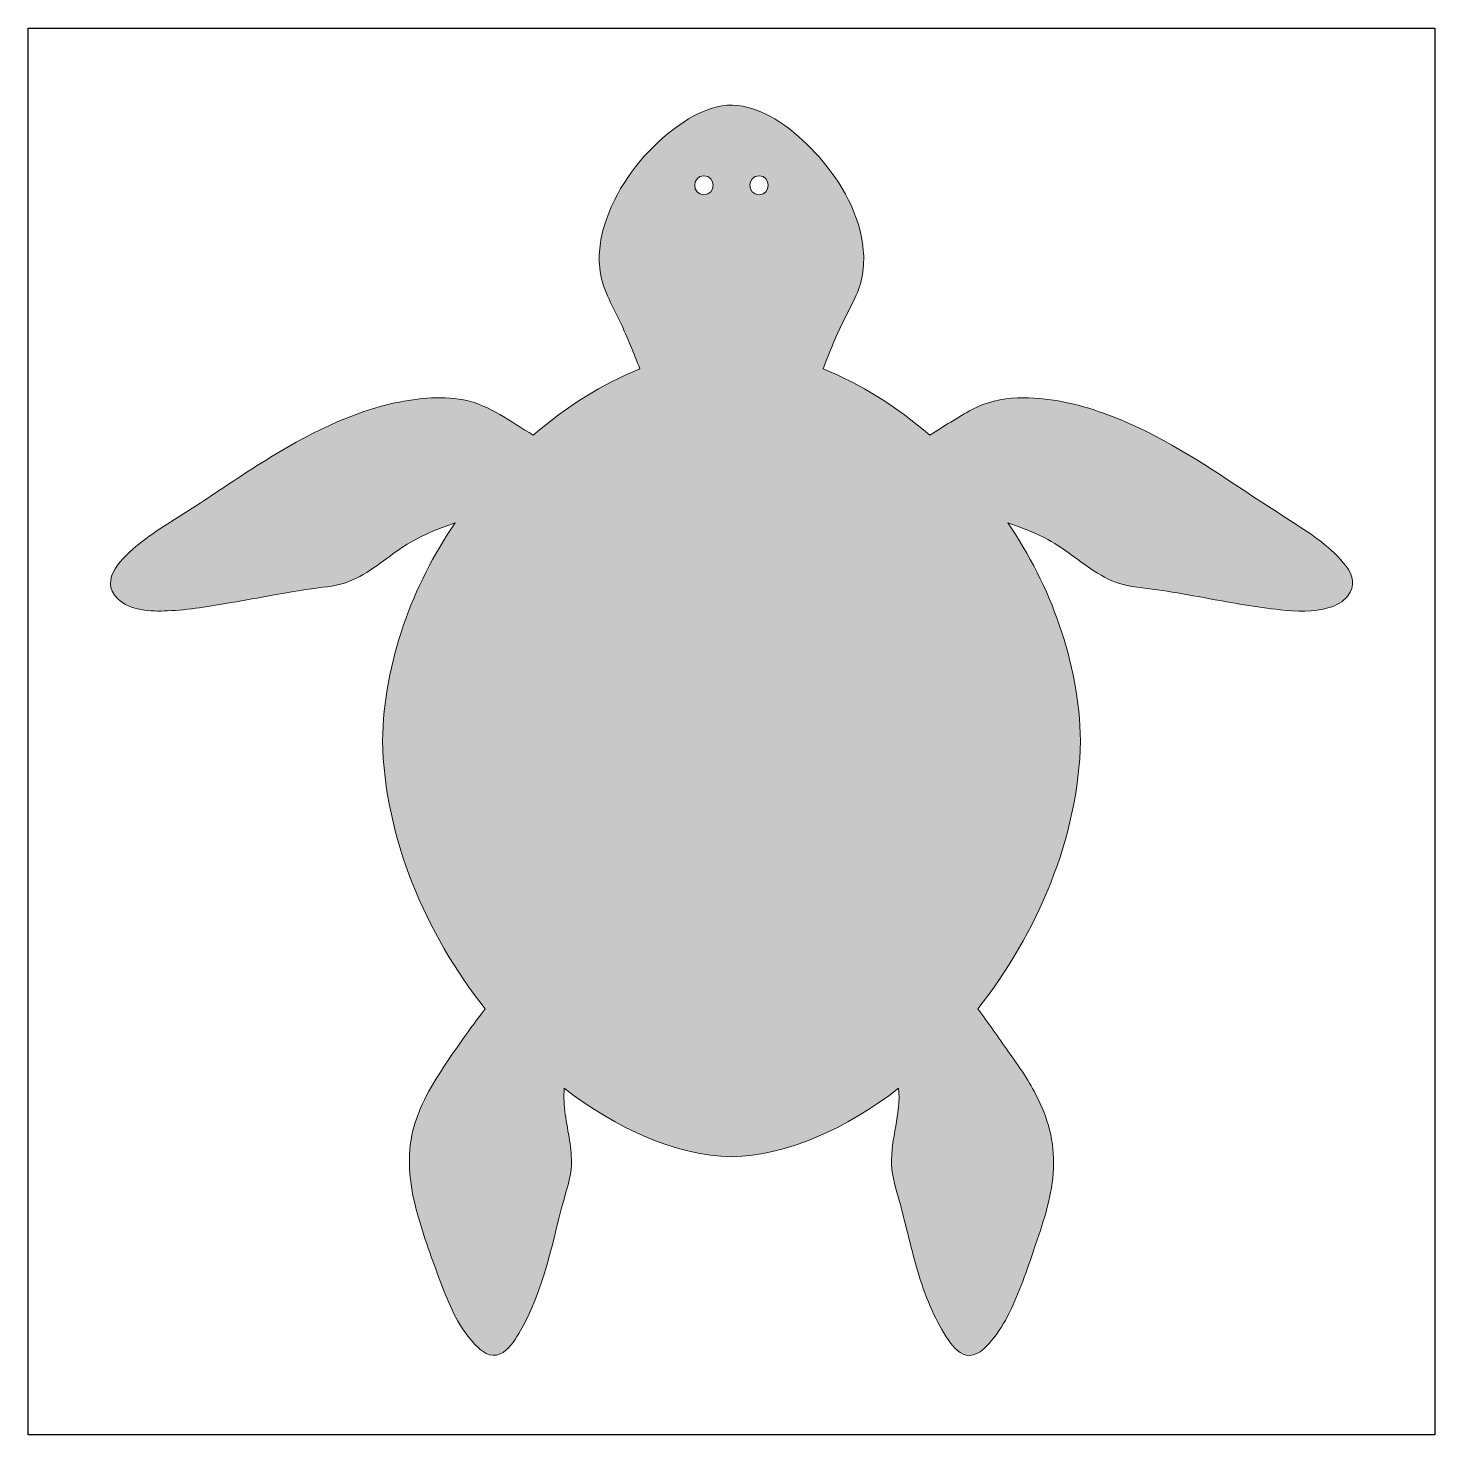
# Model space of a CAD drawing. Header units: inches. Extents: x 0 to 114, y -1 to 114.
import ezdxf

# ---------------------------------------------------------------- set-up
doc = ezdxf.new("R2010")
doc.units = ezdxf.units.IN
doc.header["$MEASUREMENT"] = 0
doc.layers.add('Image Background', color=7, linetype='Continuous')
doc.layers.add('Layer 1', color=7, linetype='Continuous')
picture_1 = doc.add_image_def('image1.png', size_in_pixel=(1350, 1350))

msp = doc.modelspace()

# ---------------------------------------------------------------- hatches: boundary and pattern name
at = {"layer": 'Layer 1', "true_color": 0xee4036}
h = msp.add_hatch(color=20, dxfattribs=at)
h.dxf.hatch_style = 2
edge = h.paths.add_edge_path()
edge.add_spline(control_points=[(102.78, 73.62), (101.19, 74.63), (99.62, 75.66), (98.05, 76.7), (94.7, 78.92), (91.26, 81.09), (87.46, 82.46), (85.21, 83.27), (82.79, 83.82), (80.39, 83.73), (79.11, 83.68), (77.84, 83.4), (76.71, 82.8), (75.52, 82.17), (74.42, 81.39), (73.26, 80.71), (70.57, 83.03), (67.62, 84.87), (64.59, 86.09), (64.97, 87.07), (65.36, 88.05), (65.79, 89.02), (66.21, 89.98), (66.72, 90.9), (67.18, 91.84), (67.77, 93.05), (67.98, 94.41), (67.86, 95.75), (67.62, 98.58), (66.11, 101.22), (64.26, 103.31), (62.66, 105.12), (60.5, 106.95), (58.06, 107.44), (55.83, 107.89), (53.62, 106.54), (51.96, 105.18), (49.78, 103.39), (47.96, 100.99), (47.01, 98.32), (46.55, 97.04), (46.31, 95.67), (46.44, 94.31), (46.59, 92.65), (47.43, 91.34), (48.12, 89.86), (48.7, 88.63), (49.21, 87.36), (49.71, 86.09), (46.68, 84.87), (43.73, 83.03), (41.04, 80.71), (39.21, 81.78), (37.51, 83.16), (35.37, 83.57), (33.43, 83.93), (31.36, 83.69), (29.44, 83.24), (25.52, 82.32), (21.93, 80.33), (18.56, 78.2), (16.91, 77.16), (15.31, 76.05), (13.68, 74.99), (12.1, 73.96), (10.46, 73.04), (9, 71.85), (7.76, 70.84), (5.65, 69), (7.28, 67.41), (8.3, 66.42), (10, 66.38), (11.33, 66.43), (13.07, 66.5), (14.8, 66.8), (16.51, 67.1), (18.75, 67.48), (20.98, 67.94), (23.24, 68.25), (24.2, 68.39), (25.15, 68.44), (26.06, 68.81), (26.87, 69.13), (27.61, 69.6), (28.32, 70.1), (29.05, 70.61), (29.75, 71.16), (30.5, 71.65), (31.27, 72.17), (32.09, 72.56), (32.95, 72.92), (33.52, 73.16), (34.1, 73.38), (34.7, 73.58), (31.2, 68.45), (28.93, 62.32), (28.79, 55.87), (28.96, 48.01), (32.29, 40.21), (37.14, 34.08), (35.88, 32.46), (34.68, 30.75), (33.55, 29.03), (32.43, 27.33), (31.44, 25.48), (31.11, 23.45), (30.76, 21.33), (31.12, 19.18), (31.72, 17.14), (32.27, 15.23), (32.96, 13.35), (33.67, 11.49), (34.3, 9.83), (35.05, 8.12), (36.3, 6.83), (36.83, 6.27), (37.55, 5.69), (38.35, 6.05), (39.04, 6.35), (39.49, 7.09), (39.86, 7.71), (41.99, 11.25), (42.6, 15.36), (43.72, 19.28), (43.92, 19.96), (44.11, 20.62), (44.14, 21.34), (44.17, 22.03), (44.1, 22.72), (43.99, 23.4), (43.78, 24.81), (43.43, 26.22), (43.56, 27.65), (47.84, 24.3), (52.59, 22.22), (57.15, 22.06), (61.7, 22.22), (66.45, 24.3), (70.73, 27.65), (70.93, 25.56), (70.09, 23.55), (70.15, 21.46), (70.18, 20.42), (70.54, 19.45), (70.8, 18.45), (71.07, 17.45), (71.31, 16.45), (71.56, 15.46), (72.06, 13.46), (72.6, 11.46), (73.45, 9.58), (73.83, 8.74), (74.27, 7.9), (74.8, 7.14), (75.19, 6.58), (75.74, 5.92), (76.48, 5.93), (77.32, 5.95), (78, 6.77), (78.47, 7.37), (79.03, 8.08), (79.48, 8.87), (79.86, 9.68), (80.67, 11.37), (81.25, 13.17), (81.86, 14.94), (82.56, 16.94), (83.21, 19.01), (83.31, 21.14), (83.41, 23.27), (82.86, 25.29), (81.86, 27.17), (81.22, 28.38), (80.44, 29.52), (79.64, 30.63), (78.82, 31.79), (78.03, 32.96), (77.16, 34.08), (82, 40.21), (85.34, 48.01), (85.51, 55.87), (85.37, 62.32), (83.09, 68.45), (79.6, 73.58), (80.6, 73.24), (81.61, 72.86), (82.56, 72.38), (83.34, 71.99), (84.05, 71.49), (84.76, 70.98), (86.14, 69.98), (87.57, 68.82), (89.3, 68.49), (90.36, 68.28), (91.47, 68.2), (92.54, 68.02), (93.67, 67.84), (94.79, 67.64), (95.91, 67.43), (97.84, 67.08), (99.78, 66.72), (101.74, 66.52), (103.05, 66.38), (104.44, 66.31), (105.71, 66.69), (106.29, 66.86), (106.84, 67.16), (107.22, 67.64), (107.85, 68.44), (107.68, 69.31), (107.08, 70.07), (105.93, 71.55), (104.34, 72.62), (102.78, 73.62)], knot_values=[0, 0, 0, 0, 1, 1, 1, 2, 2, 2, 3, 3, 3, 4, 4, 4, 5, 5, 5, 6, 6, 6, 7, 7, 7, 8, 8, 8, 9, 9, 9, 10, 10, 10, 11, 11, 11, 12, 12, 12, 13, 13, 13, 14, 14, 14, 15, 15, 15, 16, 16, 16, 17, 17, 17, 18, 18, 18, 19, 19, 19, 20, 20, 20, 21, 21, 21, 22, 22, 22, 23, 23, 23, 24, 24, 24, 25, 25, 25, 26, 26, 26, 27, 27, 27, 28, 28, 28, 29, 29, 29, 30, 30, 30, 31, 31, 31, 32, 32, 32, 33, 33, 33, 34, 34, 34, 35, 35, 35, 36, 36, 36, 37, 37, 37, 38, 38, 38, 39, 39, 39, 40, 40, 40, 41, 41, 41, 42, 42, 42, 43, 43, 43, 44, 44, 44, 45, 45, 45, 46, 46, 46, 47, 47, 47, 48, 48, 48, 49, 49, 49, 50, 50, 50, 51, 51, 51, 52, 52, 52, 53, 53, 53, 54, 54, 54, 55, 55, 55, 56, 56, 56, 57, 57, 57, 58, 58, 58, 59, 59, 59, 60, 60, 60, 61, 61, 61, 62, 62, 62, 63, 63, 63, 64, 64, 64, 65, 65, 65, 66, 66, 66, 67, 67, 67, 68, 68, 68, 69, 69, 69, 70, 70, 70, 71, 71, 71, 71], degree=3, periodic=1)
edge = h.paths.add_edge_path()
edge.add_spline(control_points=[(54.91, 101.78), (55.9, 101.78), (55.9, 100.24), (54.91, 100.24), (53.91, 100.24), (53.91, 101.78), (54.91, 101.78)], knot_values=[0, 0, 0, 0, 1, 1, 1, 2, 2, 2, 2], degree=3, periodic=1)
edge = h.paths.add_edge_path()
edge.add_spline(control_points=[(59.39, 101.78), (60.38, 101.78), (60.38, 100.24), (59.39, 100.24), (58.39, 100.24), (58.39, 101.78), (59.39, 101.78)], knot_values=[0, 0, 0, 0, 1, 1, 1, 2, 2, 2, 2], degree=3, periodic=1)

# ---------------------------------------------------------------- linework, layer by layer
at = {"layer": 'Layer 1', "lineweight": 0}
for points, knots in [([(102.78, 73.62), (101.19, 74.63), (99.62, 75.66), (98.05, 76.7), (94.7, 78.92), (91.26, 81.09), (87.46, 82.46), (85.21, 83.27), (82.79, 83.82), (80.39, 83.73), (79.11, 83.68), (77.84, 83.4), (76.71, 82.8), (75.52, 82.17), (74.42, 81.39), (73.26, 80.71), (70.57, 83.03), (67.62, 84.87), (64.59, 86.09), (64.97, 87.07), (65.36, 88.05), (65.79, 89.02), (66.21, 89.98), (66.72, 90.9), (67.18, 91.84), (67.77, 93.05), (67.98, 94.41), (67.86, 95.75), (67.62, 98.58), (66.11, 101.22), (64.26, 103.31), (62.66, 105.12), (60.5, 106.95), (58.06, 107.44), (55.83, 107.89), (53.62, 106.54), (51.96, 105.18), (49.78, 103.39), (47.96, 100.99), (47.01, 98.32), (46.55, 97.04), (46.31, 95.67), (46.44, 94.31), (46.59, 92.65), (47.43, 91.34), (48.12, 89.86), (48.7, 88.63), (49.21, 87.36), (49.71, 86.09), (46.68, 84.87), (43.73, 83.03), (41.04, 80.71), (39.21, 81.78), (37.51, 83.16), (35.37, 83.57), (33.43, 83.93), (31.36, 83.69), (29.44, 83.24), (25.52, 82.32), (21.93, 80.33), (18.56, 78.2), (16.91, 77.16), (15.31, 76.05), (13.68, 74.99), (12.1, 73.96), (10.46, 73.04), (9, 71.85), (7.76, 70.84), (5.65, 69), (7.28, 67.41), (8.3, 66.42), (10, 66.38), (11.33, 66.43), (13.07, 66.5), (14.8, 66.8), (16.51, 67.1), (18.75, 67.48), (20.98, 67.94), (23.24, 68.25), (24.2, 68.39), (25.15, 68.44), (26.06, 68.81), (26.87, 69.13), (27.61, 69.6), (28.32, 70.1), (29.05, 70.61), (29.75, 71.16), (30.5, 71.65), (31.27, 72.17), (32.09, 72.56), (32.95, 72.92), (33.52, 73.16), (34.1, 73.38), (34.7, 73.58), (31.2, 68.45), (28.93, 62.32), (28.79, 55.87), (28.96, 48.01), (32.29, 40.21), (37.14, 34.08), (35.88, 32.46), (34.68, 30.75), (33.55, 29.03), (32.43, 27.33), (31.44, 25.48), (31.11, 23.45), (30.76, 21.33), (31.12, 19.18), (31.72, 17.14), (32.27, 15.23), (32.96, 13.35), (33.67, 11.49), (34.3, 9.83), (35.05, 8.12), (36.3, 6.83), (36.83, 6.27), (37.55, 5.69), (38.35, 6.05), (39.04, 6.35), (39.49, 7.09), (39.86, 7.71), (41.99, 11.25), (42.6, 15.36), (43.72, 19.28), (43.92, 19.96), (44.11, 20.62), (44.14, 21.34), (44.17, 22.03), (44.1, 22.72), (43.99, 23.4), (43.78, 24.81), (43.43, 26.22), (43.56, 27.65), (47.84, 24.3), (52.59, 22.22), (57.15, 22.06), (61.7, 22.22), (66.45, 24.3), (70.73, 27.65), (70.93, 25.56), (70.09, 23.55), (70.15, 21.46), (70.18, 20.42), (70.54, 19.45), (70.8, 18.45), (71.07, 17.45), (71.31, 16.45), (71.56, 15.46), (72.06, 13.46), (72.6, 11.46), (73.45, 9.58), (73.83, 8.74), (74.27, 7.9), (74.8, 7.14), (75.19, 6.58), (75.74, 5.92), (76.48, 5.93), (77.32, 5.95), (78, 6.77), (78.47, 7.37), (79.03, 8.08), (79.48, 8.87), (79.86, 9.68), (80.67, 11.37), (81.25, 13.17), (81.86, 14.94), (82.56, 16.94), (83.21, 19.01), (83.31, 21.14), (83.41, 23.27), (82.86, 25.29), (81.86, 27.17), (81.22, 28.38), (80.44, 29.52), (79.64, 30.63), (78.82, 31.79), (78.03, 32.96), (77.16, 34.08), (82, 40.21), (85.34, 48.01), (85.51, 55.87), (85.37, 62.32), (83.09, 68.45), (79.6, 73.58), (80.6, 73.24), (81.61, 72.86), (82.56, 72.38), (83.34, 71.99), (84.05, 71.49), (84.76, 70.98), (86.14, 69.98), (87.57, 68.82), (89.3, 68.49), (90.36, 68.28), (91.47, 68.2), (92.54, 68.02), (93.67, 67.84), (94.79, 67.64), (95.91, 67.43), (97.84, 67.08), (99.78, 66.72), (101.74, 66.52), (103.05, 66.38), (104.44, 66.31), (105.71, 66.69), (106.29, 66.86), (106.84, 67.16), (107.22, 67.64), (107.85, 68.44), (107.68, 69.31), (107.08, 70.07), (105.93, 71.55), (104.34, 72.62), (102.78, 73.62)], [0, 0, 0, 0, 1, 1, 1, 2, 2, 2, 3, 3, 3, 4, 4, 4, 5, 5, 5, 6, 6, 6, 7, 7, 7, 8, 8, 8, 9, 9, 9, 10, 10, 10, 11, 11, 11, 12, 12, 12, 13, 13, 13, 14, 14, 14, 15, 15, 15, 16, 16, 16, 17, 17, 17, 18, 18, 18, 19, 19, 19, 20, 20, 20, 21, 21, 21, 22, 22, 22, 23, 23, 23, 24, 24, 24, 25, 25, 25, 26, 26, 26, 27, 27, 27, 28, 28, 28, 29, 29, 29, 30, 30, 30, 31, 31, 31, 32, 32, 32, 33, 33, 33, 34, 34, 34, 35, 35, 35, 36, 36, 36, 37, 37, 37, 38, 38, 38, 39, 39, 39, 40, 40, 40, 41, 41, 41, 42, 42, 42, 43, 43, 43, 44, 44, 44, 45, 45, 45, 46, 46, 46, 47, 47, 47, 48, 48, 48, 49, 49, 49, 50, 50, 50, 51, 51, 51, 52, 52, 52, 53, 53, 53, 54, 54, 54, 55, 55, 55, 56, 56, 56, 57, 57, 57, 58, 58, 58, 59, 59, 59, 60, 60, 60, 61, 61, 61, 62, 62, 62, 63, 63, 63, 64, 64, 64, 65, 65, 65, 66, 66, 66, 67, 67, 67, 68, 68, 68, 69, 69, 69, 70, 70, 70, 71, 71, 71, 71]), ([(54.91, 101.78), (55.9, 101.78), (55.9, 100.24), (54.91, 100.24), (53.91, 100.24), (53.91, 101.78), (54.91, 101.78)], [0, 0, 0, 0, 1, 1, 1, 2, 2, 2, 2]), ([(59.39, 101.78), (60.38, 101.78), (60.38, 100.24), (59.39, 100.24), (58.39, 100.24), (58.39, 101.78), (59.39, 101.78)], [0, 0, 0, 0, 1, 1, 1, 2, 2, 2, 2])]:
    msp.add_open_spline(points, degree=3, knots=knots, dxfattribs=at)

# ---------------------------------------------------------------- pictures from other files: only their frames are drawn
at = {"layer": 'Image Background'}
image = msp.add_image(picture_1, insert=(0, -0.52), size_in_units=(114.3, 114.3), dxfattribs=at)

doc.saveas('drawing.dxf')
